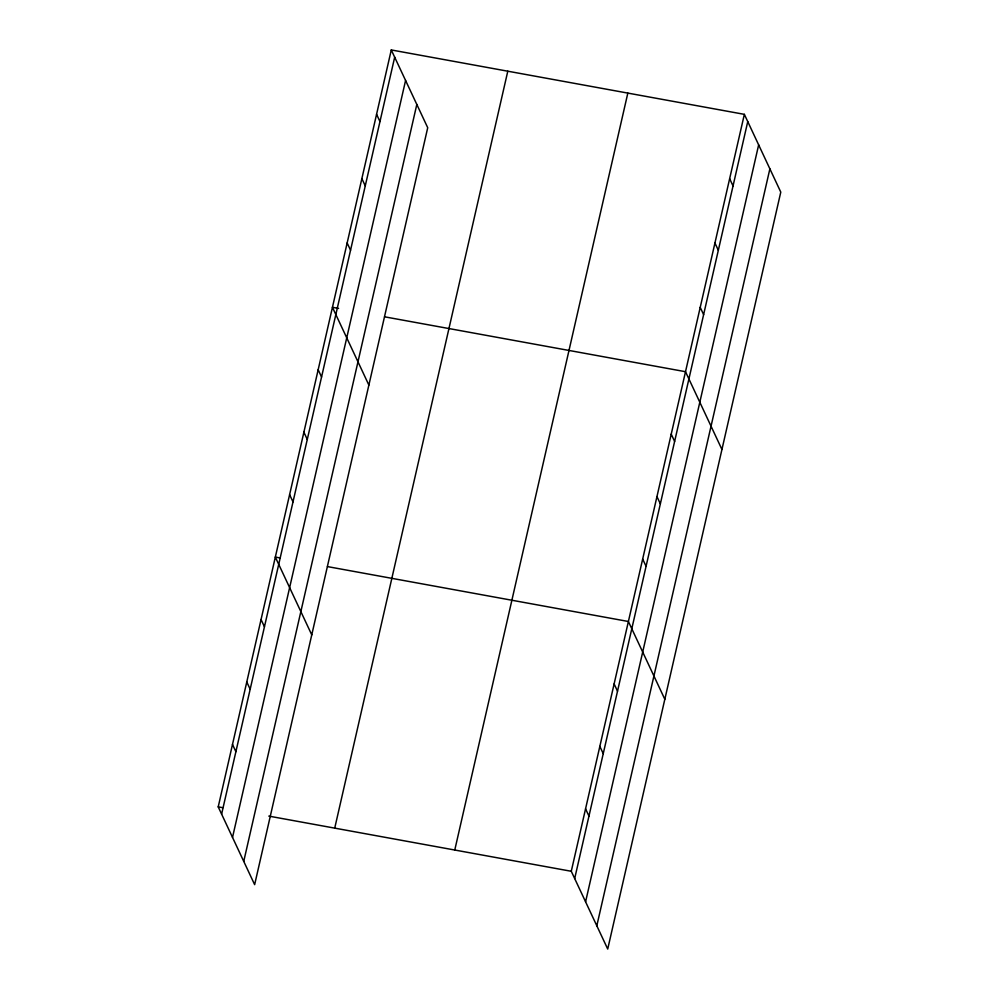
<?xml version="1.0" encoding="UTF-8"?>
<svg xmlns="http://www.w3.org/2000/svg" width="999" height="999" viewBox="0 0 999 999"><rect width="100%" height="100%" fill="white"/><g stroke="black" fill="none" stroke-linecap="round" stroke-linejoin="round"><path stroke-width="1.5" d="M391.283 49.95L427.722 127.722L254.645 884.652L218.219 806.88L391.283 49.95L744.355 114.348L780.781 192.12L607.717 949.05L571.278 871.278L744.355 114.348M221.616 814.123L394.68 57.205M232.517 837.399L405.582 80.469M243.744 861.375L416.82 104.445M334.727 828.134L507.792 71.204M454.77 850.024L627.834 93.094M574.687 878.533L747.751 121.603M585.589 901.797L758.653 144.88M596.815 925.773L769.879 168.856M338.574 308.429L332.442 307.305L368.868 385.077M384.565 316.808L685.514 371.703L721.94 449.475M279.932 557.929L275.324 557.092L311.763 634.865M327.46 566.595L628.396 621.49L664.822 699.263M218.219 806.88L222.814 807.716M268.806 816.108L571.278 871.278M729.645 178.696L733.041 185.939M714.934 243.032L718.331 250.287M700.224 307.367L703.621 314.623M671.228 434.153L674.625 441.408M656.955 496.603L660.351 503.858M642.669 559.053L646.066 566.296M376.573 114.286L379.97 121.541M614.123 683.94L617.519 691.196M361.863 178.621L365.259 185.876M599.837 746.39L603.234 753.633M347.153 242.969L350.549 250.212M585.564 808.828L588.96 816.083M318.169 369.755L321.566 376.998M303.883 432.192L307.28 439.448M289.61 494.642L293.007 501.898M261.051 619.53L264.448 626.785M246.778 681.98L250.175 689.235M232.492 744.43L235.889 751.685"/></g></svg>
